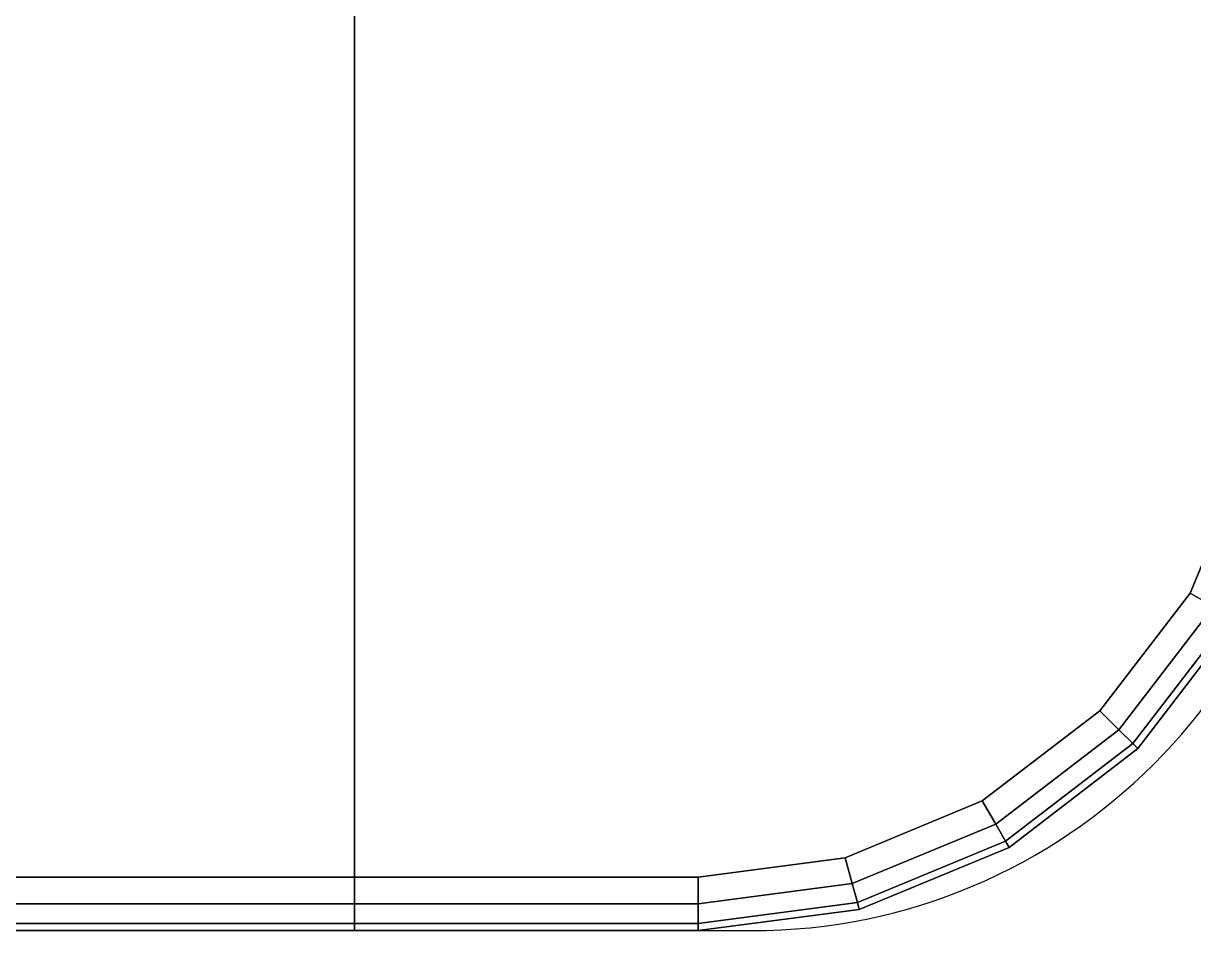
# Model space of a CAD drawing. Extents: x -170 to 1783, y -20 to 1205.
# Drawn here: x 213.486 to 216.061, y 1116.79 to 1118.788 of the extents above; entities that cross this region are included whole.
import ezdxf

# ---------------------------------------------------------------- set-up
doc = ezdxf.new("R2010")
doc.units = 0
doc.header["$LTSCALE"] = 96
doc.header["$MEASUREMENT"] = 0
for name, color, linetype in [('A-FURN-3-WKSF-TOP', 7, 'Continuous'), ('A-FURN-3-WKSF-TRIM', 7, 'Continuous'), ('A-FURN-P-WKSF', 7, 'Continuous'), ('AFUPD-3-CSPT_3D', 7, 'Continuous'), ('AFUPD-P', 7, 'Continuous'), ('MAIN_STORAGE', 7, 'Continuous'), ('MAIN_WKSURF', 7, 'Continuous')]:
    doc.layers.add(name, color=color, linetype=linetype)

# ---------------------------------------------------------------- blocks, each defined once
blk = doc.blocks.new('EC-WYC-46-2424-T')
at = {"layer": 'A-FURN-3-WKSF-TOP', "color": 60, "linetype": 'Continuous'}
for points, invisible_edges in [([(47.882, -28.1146, 27.75), (24.118, -34.22, 27.75), (24.118, -70.632, 27.75), (47.882, -70.632, 27.75)], 5), ([(47.882, -28.1146, 29), (47.882, -70.632, 29), (24.118, -70.632, 29), (24.118, -34.22, 29)], 10), ([(24.118, -70.632, 27.75), (24.1606, -70.9555, 27.75), (47.8394, -70.9555, 27.75), (47.882, -70.632, 27.75)], 10), ([(24.118, -70.632, 29), (47.882, -70.632, 29), (47.8394, -70.9555, 29), (24.1606, -70.9555, 29)], 5), ([(47.7145, -71.257, 27.75), (47.8394, -70.9555, 27.75), (24.1606, -70.9555, 27.75), (24.2855, -71.257, 27.75)], 10), ([(47.7145, -71.257, 29), (24.2855, -71.257, 29), (24.1606, -70.9555, 29), (47.8394, -70.9555, 29)], 5), ([(24.2855, -71.257, 27.75), (24.4841, -71.5159, 27.75), (47.5159, -71.5159, 27.75), (47.7145, -71.257, 27.75)], 10), ([(24.2855, -71.257, 29), (47.7145, -71.257, 29), (47.5159, -71.5159, 29), (24.4841, -71.5159, 29)], 5), ([(47.257, -71.7145, 27.75), (47.5159, -71.5159, 27.75), (24.4841, -71.5159, 27.75), (24.743, -71.7145, 27.75)], 10), ([(47.257, -71.7145, 29), (24.743, -71.7145, 29), (24.4841, -71.5159, 29), (47.5159, -71.5159, 29)], 5), ([(24.743, -71.7145, 27.75), (25.0445, -71.8394, 27.75), (46.9555, -71.8394, 27.75), (47.257, -71.7145, 27.75)], 10), ([(24.743, -71.7145, 29), (47.257, -71.7145, 29), (46.9555, -71.8394, 29), (25.0445, -71.8394, 29)], 5), ([(46.632, -71.882, 27.75), (46.9555, -71.8394, 27.75), (25.0445, -71.8394, 27.75), (25.368, -71.882, 27.75)], 2), ([(46.632, -71.882, 29), (25.368, -71.882, 29), (25.0445, -71.8394, 29), (46.9555, -71.8394, 29)], 4)]:
    blk.add_3dface(points, dxfattribs=dict(at, invisible_edges=invisible_edges))
at = {"layer": 'A-FURN-3-WKSF-TRIM', "color": 40, "linetype": 'Continuous'}
for points in [[(47.8394, -70.9555, 29), (47.8964, -70.9708, 28.9842), (47.7656, -71.2865, 28.9842), (47.7145, -71.257, 29)], [(47.8964, -70.9708, 27.7658), (47.8394, -70.9555, 27.75), (47.7145, -71.257, 27.75), (47.7656, -71.2865, 27.7658)], [(47.7145, -71.257, 29), (47.7656, -71.2865, 28.9842), (47.5576, -71.5576, 28.9842), (47.5159, -71.5159, 29)], [(47.7656, -71.2865, 27.7658), (47.7145, -71.257, 27.75), (47.5159, -71.5159, 27.75), (47.5576, -71.5576, 27.7658)], [(47.7656, -71.2865, 28.9842), (47.803, -71.3081, 28.941), (47.5881, -71.5881, 28.941), (47.5576, -71.5576, 28.9842)], [(47.803, -71.3081, 27.809), (47.7656, -71.2865, 27.7658), (47.5576, -71.5576, 27.7658), (47.5881, -71.5881, 27.809)], [(47.803, -71.3081, 28.941), (47.8167, -71.316, 28.882), (47.5993, -71.5993, 28.882), (47.5881, -71.5881, 28.941)], [(47.8167, -71.316, 27.868), (47.803, -71.3081, 27.809), (47.5881, -71.5881, 27.809), (47.5993, -71.5993, 27.868)], [(47.8167, -71.316, 28.882), (47.8167, -71.316, 27.868), (47.5993, -71.5993, 27.868), (47.5993, -71.5993, 28.882)], [(47.5159, -71.5159, 29), (47.5576, -71.5576, 28.9842), (47.2865, -71.7656, 28.9842), (47.257, -71.7145, 29)], [(47.5576, -71.5576, 27.7658), (47.5159, -71.5159, 27.75), (47.257, -71.7145, 27.75), (47.2865, -71.7656, 27.7658)], [(47.5576, -71.5576, 28.9842), (47.5881, -71.5881, 28.941), (47.3081, -71.803, 28.941), (47.2865, -71.7656, 28.9842)], [(47.5881, -71.5881, 27.809), (47.5576, -71.5576, 27.7658), (47.2865, -71.7656, 27.7658), (47.3081, -71.803, 27.809)], [(47.5881, -71.5881, 28.941), (47.5993, -71.5993, 28.882), (47.316, -71.8167, 28.882), (47.3081, -71.803, 28.941)], [(47.5993, -71.5993, 27.868), (47.5881, -71.5881, 27.809), (47.3081, -71.803, 27.809), (47.316, -71.8167, 27.868)], [(47.5993, -71.5993, 28.882), (47.5993, -71.5993, 27.868), (47.316, -71.8167, 27.868), (47.316, -71.8167, 28.882)], [(47.257, -71.7145, 29), (47.2865, -71.7656, 28.9842), (46.9708, -71.8964, 28.9842), (46.9555, -71.8394, 29)], [(47.2865, -71.7656, 27.7658), (47.257, -71.7145, 27.75), (46.9555, -71.8394, 27.75), (46.9708, -71.8964, 27.7658)], [(47.2865, -71.7656, 28.9842), (47.3081, -71.803, 28.941), (46.982, -71.9381, 28.941), (46.9708, -71.8964, 28.9842)], [(47.3081, -71.803, 27.809), (47.2865, -71.7656, 27.7658), (46.9708, -71.8964, 27.7658), (46.982, -71.9381, 27.809)], [(47.3081, -71.803, 28.941), (47.316, -71.8167, 28.882), (46.9861, -71.9534, 28.882), (46.982, -71.9381, 28.941)], [(47.316, -71.8167, 27.868), (47.3081, -71.803, 27.809), (46.982, -71.9381, 27.809), (46.9861, -71.9534, 27.868)], [(47.316, -71.8167, 28.882), (47.316, -71.8167, 27.868), (46.9861, -71.9534, 27.868), (46.9861, -71.9534, 28.882)], [(46.9555, -71.8394, 29), (46.9708, -71.8964, 28.9842), (46.632, -71.941, 28.9842), (46.632, -71.882, 29)], [(46.9708, -71.8964, 27.7658), (46.9555, -71.8394, 27.75), (46.632, -71.882, 27.75), (46.632, -71.941, 27.7658)], [(46.632, -71.882, 29), (46.632, -71.941, 28.9842), (25.368, -71.941, 28.9842), (25.368, -71.882, 29)], [(46.632, -71.941, 27.7658), (46.632, -71.882, 27.75), (25.368, -71.882, 27.75), (25.368, -71.941, 27.7658)], [(46.9708, -71.8964, 28.9842), (46.982, -71.9381, 28.941), (46.632, -71.9842, 28.941), (46.632, -71.941, 28.9842)], [(46.982, -71.9381, 27.809), (46.9708, -71.8964, 27.7658), (46.632, -71.941, 27.7658), (46.632, -71.9842, 27.809)], [(46.632, -71.941, 28.9842), (46.632, -71.9842, 28.941), (25.368, -71.9842, 28.941), (25.368, -71.941, 28.9842)], [(46.632, -71.9842, 27.809), (46.632, -71.941, 27.7658), (25.368, -71.941, 27.7658), (25.368, -71.9842, 27.809)], [(46.982, -71.9381, 28.941), (46.9861, -71.9534, 28.882), (46.632, -72, 28.882), (46.632, -71.9842, 28.941)], [(46.9861, -71.9534, 27.868), (46.982, -71.9381, 27.809), (46.632, -71.9842, 27.809), (46.632, -72, 27.868)], [(46.9861, -71.9534, 28.882), (46.9861, -71.9534, 27.868), (46.632, -72, 27.868), (46.632, -72, 28.882)], [(46.632, -71.9842, 28.941), (46.632, -72, 28.882), (25.368, -72, 28.882), (25.368, -71.9842, 28.941)], [(46.632, -72, 27.868), (46.632, -71.9842, 27.809), (25.368, -71.9842, 27.809), (25.368, -72, 27.868)], [(46.632, -72, 28.882), (46.632, -72, 27.868), (25.368, -72, 27.868), (25.368, -72, 28.882)]]:
    blk.add_3dface(points, dxfattribs=at)
at = {"layer": 'A-FURN-P-WKSF', "color": 7, "linetype": 'Continuous'}
blk.add_line((25.25, -72), (46.75, -72), dxfattribs=at)
blk.add_arc((46.75, -70.75), 1.25, 270, 360, dxfattribs=at)
blk = doc.blocks.new('EC-HP-6612-FPED')
at = {"layer": 'AFUPD-3-CSPT_3D', "color": 60, "linetype": 'Continuous'}
for points in [[(0, 21.875, 27.75), (15.25, 21.875, 27.75), (15.25, 21.875), (0, 21.875)], [(15.25, 0.68), (15.25, 21.875), (15.25, 21.875, 27.75), (15.25, 0.68, 27.75)]]:
    blk.add_3dface(points, dxfattribs=at)
at = {"layer": 'AFUPD-3-CSPT_3D', "color": 60, "linetype": 'Continuous', "invisible_edges": 2}
blk.add_3dface([(0, 21.875, 27.75), (0, 0.68, 27.75), (15.25, 0.68, 27.75), (15.25, 21.875, 27.75)], dxfattribs=at)
at = {"layer": 'AFUPD-P', "color": 60, "linetype": 'Continuous'}
for p, q in [((15.25, 21.875), (0, 21.875)), ((15.25, 21.875), (0, 21.875)), ((15.25, 0), (15.25, 21.875)), ((15.25, 0), (15.25, 21.875))]:
    blk.add_line(p, q, dxfattribs=at)
at = {"layer": 'MAIN_STORAGE', "color": 7, "linetype": 'Continuous'}
blk.add_point((15.25, 21.875), dxfattribs=at)
blk.add_point((15.25, 21.875), dxfattribs=at)

msp = doc.modelspace()

# ---------------------------------------------------------------- block references
at = {"layer": 'MAIN_STORAGE', "color": 47, "linetype": 'Continuous', "rotation": 270}
msp.add_blockref('EC-HP-6612-FPED', (192.33896, 1132.03997), dxfattribs=at)
at = {"layer": 'MAIN_WKSURF', "color": 47, "linetype": 'Continuous'}
msp.add_blockref('EC-WYC-46-2424-T', (168.33896, 1188.78997), dxfattribs=at)

doc.saveas('drawing.dxf')
